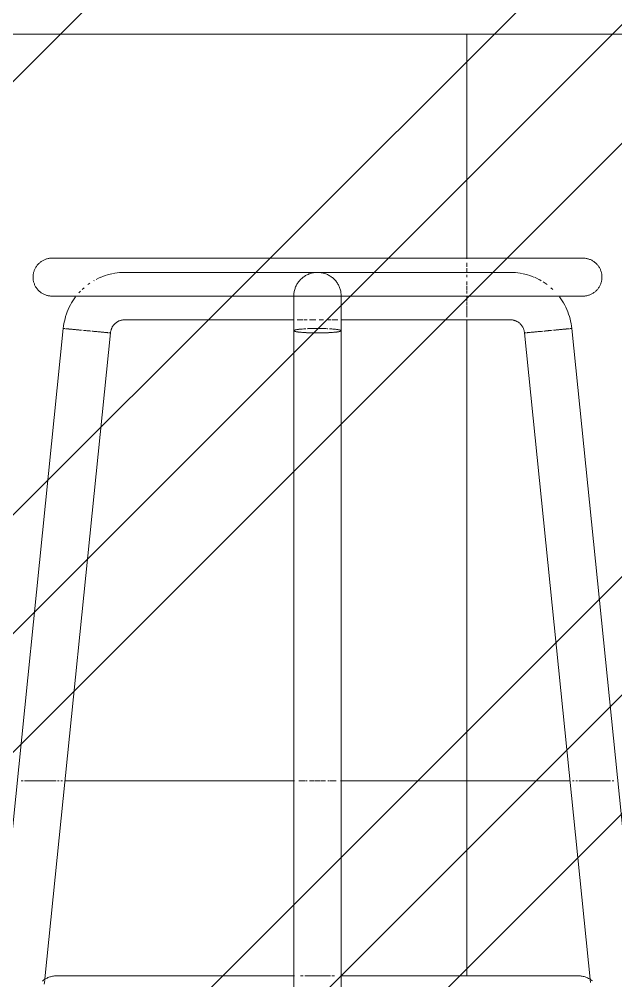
# Model space of a CAD drawing. Header units: millimetres. Extents: x 78096 to 288885, y -20632 to 149556.
# Drawn here: x 237264 to 237664, y 90266 to 90910 of the extents above; entities that cross this region are included whole.
import ezdxf

# ---------------------------------------------------------------- set-up
doc = ezdxf.new("R2010")
doc.units = ezdxf.units.MM
doc.layers.add('A-GLAZ-CURT', color=52, linetype='Continuous', lineweight=9)
doc.layers.add('I-FURN', color=30, linetype='Continuous', lineweight=9)

# ---------------------------------------------------------------- blocks, each defined once
blk = doc.blocks.new('System Panel - Glazed-V3-TOMH A-A')
at = {"layer": 'A-GLAZ-CURT'}
h = blk.add_hatch(dxfattribs=at)
h.set_pattern_fill('FP_4', color=9, style=0, pattern_type=2)
h.set_pattern_definition([(45, (5066.1, 117385), (-224.5064, 224.5064), []), (45, (5145.46, 117385), (0, 449.0128), []), (45, (4986.7, 117385), (0, 449.0128), [])])
h.paths.add_polyline_path([(11772.64, 90200), (12466.91, 90200), (12466.91, 92200), (11166.26, 92200), (11166.26, 90200), (11722.18, 90200)])
blk = doc.blocks.new('Lab Stool1 - Lab Stool-V196-TOMH A-A')
at = {"layer": 'I-FURN'}
for p, q in [((11625.45, 90738.38), (11623.89, 90737.83)), ((11627.02, 90738.87), (11625.45, 90738.38)), ((11628.62, 90739.29), (11627.02, 90738.87)), ((11629.88, 90739.58), (11628.62, 90739.29)), ((11631.85, 90739.95), (11630.23, 90739.65)), ((11633.49, 90740.18), (11631.85, 90739.95)), ((11634.99, 90740.33), (11633.49, 90740.18)), ((11636.78, 90740.44), (11635.13, 90740.34)), ((11638.43, 90740.47), (11636.78, 90740.44)), ((11766.41, 90740.47), (11638.43, 90740.47)), ((11760.07, 90738.6), (11760.64, 90738.89)), ((11760.64, 90738.89), (11761.21, 90739.15)), ((11761.21, 90739.15), (11761.8, 90739.4)), ((11761.8, 90739.4), (11762.4, 90739.61)), ((11762.4, 90739.61), (11763, 90739.81)), ((11763, 90739.81), (11763.61, 90739.98)), ((11763.61, 90739.98), (11764.23, 90740.12)), ((11764.23, 90740.12), (11764.86, 90740.24)), ((11764.86, 90740.24), (11765.48, 90740.34)), ((11765.48, 90740.34), (11766.11, 90740.41)), ((11767.38, 90740.47), (11767.55, 90740.47)), ((11896.68, 90740.47), (11767.55, 90740.47)), ((11768.82, 90740.42), (11769.45, 90740.36)), ((11769.45, 90740.36), (11770.08, 90740.27)), ((11770.08, 90740.27), (11770.71, 90740.16)), ((11770.71, 90740.16), (11771.33, 90740.02)), ((11771.33, 90740.02), (11771.94, 90739.86)), ((11771.94, 90739.86), (11772.55, 90739.67)), ((11772.55, 90739.67), (11773.15, 90739.46)), ((11773.15, 90739.46), (11773.74, 90739.22)), ((11773.74, 90739.22), (11774.32, 90738.96)), ((11774.32, 90738.96), (11774.88, 90738.68)), ((11774.88, 90738.68), (11775.44, 90738.38)), ((11775.44, 90738.38), (11775.99, 90738.05)), ((11896.71, 90740.47), (11896.68, 90740.47)), ((11898.36, 90740.44), (11896.71, 90740.47)), ((11900.01, 90740.34), (11898.36, 90740.44)), ((11901.65, 90740.17), (11900.13, 90740.33)), ((11903.29, 90739.94), (11901.65, 90740.17)), ((11904.91, 90739.65), (11903.29, 90739.94)), ((11906.52, 90739.28), (11905.22, 90739.58)), ((11908.12, 90738.86), (11906.52, 90739.28)), ((11909.7, 90738.37), (11908.12, 90738.86)), ((11911.25, 90737.82), (11909.7, 90738.37)), ((11615.12, 90733.27), (11613.78, 90732.31)), ((11617.92, 90735.02), (11617.74, 90734.91)), ((11620.85, 90736.54), (11619.37, 90735.81)), ((11622.36, 90737.22), (11620.85, 90736.54)), ((11623.89, 90737.83), (11622.56, 90737.3)), ((11753.19, 90731.36), (11753.47, 90731.93)), ((11753.47, 90731.93), (11753.78, 90732.49)), ((11753.78, 90732.49), (11754.1, 90733.03)), ((11754.1, 90733.03), (11754.45, 90733.56)), ((11754.45, 90733.56), (11754.82, 90734.08)), ((11754.82, 90734.08), (11755.21, 90734.58)), ((11755.21, 90734.58), (11755.62, 90735.07)), ((11755.62, 90735.07), (11756.05, 90735.54)), ((11756.05, 90735.54), (11756.49, 90735.99)), ((11756.49, 90735.99), (11756.96, 90736.42)), ((11756.96, 90736.42), (11757.44, 90736.84)), ((11757.44, 90736.84), (11757.94, 90737.23)), ((11757.94, 90737.23), (11758.45, 90737.6)), ((11758.45, 90737.6), (11758.98, 90737.96)), ((11775.99, 90738.05), (11776.52, 90737.7)), ((11776.52, 90737.7), (11777.03, 90737.33)), ((11777.03, 90737.33), (11777.54, 90736.94)), ((11777.54, 90736.94), (11778.02, 90736.53)), ((11778.02, 90736.53), (11778.49, 90736.11)), ((11778.49, 90736.11), (11778.94, 90735.66)), ((11778.94, 90735.66), (11779.38, 90735.2)), ((11779.38, 90735.2), (11779.79, 90734.71)), ((11779.79, 90734.71), (11780.18, 90734.22)), ((11780.18, 90734.22), (11780.56, 90733.7)), ((11780.56, 90733.7), (11780.91, 90733.18)), ((11780.91, 90733.18), (11781.24, 90732.64)), ((11781.24, 90732.64), (11781.56, 90732.08)), ((11781.56, 90732.08), (11781.84, 90731.52)), ((11912.54, 90737.3), (11911.25, 90737.82)), ((11914.29, 90736.53), (11912.78, 90737.2)), ((11915.77, 90735.79), (11914.29, 90736.53)), ((11917.22, 90735), (11915.95, 90735.7)), ((11917.37, 90734.91), (11917.22, 90735)), ((11920.01, 90733.25), (11918.63, 90734.15)), ((11921.36, 90732.29), (11920.01, 90733.25)), ((11608.82, 90727.96), (11607.69, 90726.75)), ((11611.21, 90730.23), (11609.99, 90729.12)), ((11751.69, 90725.23), (11751.73, 90725.87)), ((11751.73, 90725.87), (11751.79, 90726.5)), ((11751.79, 90726.5), (11751.88, 90727.13)), ((11751.88, 90727.13), (11752, 90727.75)), ((11752, 90727.75), (11752.13, 90728.37)), ((11752.13, 90728.37), (11752.3, 90728.99)), ((11752.3, 90728.99), (11752.49, 90729.59)), ((11752.49, 90729.59), (11752.7, 90730.19)), ((11752.7, 90730.19), (11752.93, 90730.78)), ((11752.93, 90730.78), (11753.19, 90731.36)), ((11781.84, 90731.52), (11782.11, 90730.94)), ((11782.11, 90730.94), (11782.35, 90730.35)), ((11782.35, 90730.35), (11782.57, 90729.76)), ((11782.57, 90729.76), (11782.76, 90729.15)), ((11782.76, 90729.15), (11782.93, 90728.54)), ((11782.93, 90728.54), (11783.08, 90727.92)), ((11783.08, 90727.92), (11783.2, 90727.3)), ((11783.2, 90727.3), (11783.29, 90726.67)), ((11783.29, 90726.67), (11783.36, 90726.04)), ((11783.36, 90726.04), (11783.41, 90725.41)), ((11783.41, 90725.41), (11783.43, 90724.77)), ((11925.14, 90729.09), (11923.92, 90730.21)), ((11610.25, 90724.6), (11608.65, 90724.6)), ((11613.59, 90724.6), (11611.08, 90724.6)), ((11621.9, 90724.6), (11621.27, 90724.6)), ((11751.68, 90724.6), (11751.69, 90725.23)), ((11751.68, 90724.6), (11751.68, 90724.58)), ((11751.68, 90724.58), (11751.68, 90724.6)), ((11751.68, 90724.51), (11751.68, 90724.58)), ((11751.68, 90724.41), (11751.68, 90724.51)), ((11751.68, 90724.26), (11751.68, 90724.41)), ((11751.68, 90724.08), (11751.68, 90724.26)), ((11751.68, 90723.85), (11751.68, 90724.08)), ((11751.68, 90723.59), (11751.68, 90723.85)), ((11751.68, 90723.28), (11751.68, 90723.59)), ((11751.68, 90722.94), (11751.68, 90723.28)), ((11751.68, 90722.56), (11751.68, 90722.94)), ((11751.68, 90722.14), (11751.68, 90722.56)), ((11751.68, 90721.69), (11751.68, 90722.14)), ((11751.68, 90721.2), (11751.68, 90721.69)), ((11751.68, 90720.67), (11751.68, 90721.2)), ((11751.68, 90720.11), (11751.68, 90720.67)), ((11751.68, 90719.52), (11751.68, 90720.11)), ((11751.68, 90718.89), (11751.68, 90719.52)), ((11757.76, 90724.6), (11754.54, 90724.6)), ((11760.44, 90724.6), (11758.67, 90724.6)), ((11762.12, 90724.6), (11760.58, 90724.6)), ((11766.45, 90724.6), (11763.12, 90724.6)), ((11771.98, 90724.6), (11769.47, 90724.6)), ((11776.58, 90724.6), (11772.98, 90724.6)), ((11779.58, 90724.6), (11777.97, 90724.6)), ((11782.61, 90724.6), (11780.78, 90724.6)), ((11783.43, 90724.77), (11783.43, 90724.6)), ((11783.43, 90724.58), (11783.43, 90724.6)), ((11783.43, 90724.6), (11783.43, 90724.58)), ((11783.43, 90724.58), (11783.43, 90724.52)), ((11783.43, 90724.52), (11783.43, 90724.42)), ((11783.43, 90724.42), (11783.43, 90724.28)), ((11783.43, 90724.28), (11783.43, 90724.09)), ((11783.43, 90724.09), (11783.43, 90723.87)), ((11783.43, 90723.87), (11783.43, 90723.61)), ((11783.43, 90723.61), (11783.43, 90723.31)), ((11783.43, 90723.31), (11783.43, 90722.97)), ((11783.43, 90722.97), (11783.43, 90722.59)), ((11783.43, 90722.59), (11783.43, 90722.18)), ((11783.43, 90722.18), (11783.43, 90721.73)), ((11783.43, 90721.73), (11783.43, 90721.24)), ((11783.43, 90721.24), (11783.43, 90720.72)), ((11783.43, 90720.72), (11783.43, 90720.16)), ((11783.43, 90720.16), (11783.43, 90719.57)), ((11783.43, 90719.57), (11783.43, 90718.95)), ((11783.43, 90718.95), (11783.43, 90718.3)), ((11790.74, 90724.6), (11783.68, 90724.6)), ((11797.77, 90724.6), (11790.74, 90724.6)), ((11804.76, 90724.6), (11797.77, 90724.6)), ((11811.68, 90724.6), (11804.76, 90724.6)), ((11818.53, 90724.6), (11811.68, 90724.6)), ((11825.3, 90724.6), (11818.53, 90724.6)), ((11831.98, 90724.6), (11825.3, 90724.6)), ((11901.23, 90724.6), (11896.68, 90724.6)), ((11905.81, 90724.6), (11902.12, 90724.6)), ((11926.86, 90724.6), (11925.48, 90724.6)), ((11751.68, 90718.24), (11751.68, 90718.89)), ((11751.68, 90717.55), (11751.68, 90718.24)), ((11751.68, 90716.83), (11751.68, 90717.55)), ((11751.68, 90716.09), (11751.68, 90716.83)), ((11751.68, 90715.31), (11751.68, 90716.09)), ((11751.68, 90714.52), (11751.68, 90715.31)), ((11751.68, 90713.69), (11751.68, 90714.52)), ((11751.68, 90712.85), (11751.68, 90713.69)), ((11751.68, 90711.98), (11751.68, 90712.85)), ((11783.43, 90718.3), (11783.43, 90717.61)), ((11783.43, 90717.61), (11783.43, 90716.9)), ((11783.43, 90716.9), (11783.43, 90716.15)), ((11783.43, 90716.15), (11783.43, 90715.38)), ((11783.43, 90715.38), (11783.43, 90714.59)), ((11783.43, 90714.59), (11783.43, 90713.77)), ((11783.43, 90713.77), (11783.43, 90712.92)), ((11783.43, 90712.92), (11783.43, 90712.06)), ((11638.43, 90708.72), (11752, 90708.72)), ((11751.68, 90711.09), (11751.68, 90711.98)), ((11751.68, 90710.19), (11751.68, 90711.09)), ((11751.68, 90709.26), (11751.68, 90710.19)), ((11751.68, 90708.32), (11751.68, 90709.26)), ((11753.83, 90708.72), (11755.98, 90708.72)), ((11756.18, 90708.72), (11758.03, 90708.72)), ((11758.72, 90708.72), (11760.58, 90708.72)), ((11762.17, 90708.72), (11766.4, 90708.72)), ((11768.71, 90708.72), (11771.6, 90708.72)), ((11774.53, 90708.72), (11776.38, 90708.72)), ((11777.07, 90708.72), (11778.92, 90708.72)), ((11779.13, 90708.72), (11781.28, 90708.72)), ((11783.13, 90708.72), (11896.68, 90708.72)), ((11783.43, 90712.06), (11783.43, 90711.17)), ((11783.43, 90711.17), (11783.43, 90710.27)), ((11783.43, 90710.27), (11783.43, 90709.34)), ((11783.43, 90709.34), (11783.43, 90708.4)), ((11597.32, 90702.91), (11546.2, 90200)), ((11584.96, 90267.39), (11628.93, 90699.92)), ((11603.09, 90702.36), (11599.45, 90702.71)), ((11599.45, 90702.71), (11600.72, 90702.59)), ((11600.78, 90702.58), (11603.09, 90702.36)), ((11609.61, 90701.75), (11603.27, 90702.35)), ((11603.27, 90702.35), (11609.61, 90701.75)), ((11615.89, 90701.15), (11610.35, 90701.68)), ((11610.35, 90701.68), (11615.89, 90701.15)), ((11621.2, 90700.65), (11616.64, 90701.08)), ((11616.64, 90701.08), (11621.2, 90700.65)), ((11622.98, 90700.48), (11621.43, 90700.63)), ((11621.43, 90700.63), (11622.98, 90700.48)), ((11625.53, 90700.24), (11622.98, 90700.48)), ((11622.98, 90700.48), (11625.47, 90700.25)), ((11627.37, 90700.07), (11625.53, 90700.24)), ((11625.53, 90700.24), (11627.37, 90700.07)), ((11751.68, 90701.41), (11751.68, 90200)), ((11751.68, 90701.41), (11751.68, 90269.18)), ((11751.69, 90701.41), (11752.08, 90701.75)), ((11752.08, 90701.08), (11751.69, 90701.41)), ((11752.08, 90701.08), (11753.26, 90700.77)), ((11753.26, 90700.77), (11755.14, 90700.48)), ((11759.63, 90702.71), (11755.14, 90702.35)), ((11755.14, 90700.48), (11757.66, 90700.25)), ((11756.3, 90700.36), (11755.14, 90700.48)), ((11757.67, 90700.25), (11760.65, 90700.07)), ((11759.63, 90700.12), (11757.67, 90700.25)), ((11762.01, 90702.81), (11760.67, 90702.76)), ((11760.68, 90700.07), (11763.94, 90699.96)), ((11762.01, 90700.01), (11760.68, 90700.07)), ((11762.01, 90702.81), (11763.16, 90702.85)), ((11763.94, 90699.96), (11762.01, 90700.01)), ((11767.55, 90702.91), (11762.73, 90702.84)), ((11763.94, 90702.87), (11767.55, 90702.91)), ((11763.95, 90699.96), (11767.55, 90699.92)), ((11767.55, 90699.92), (11763.95, 90699.96)), ((11772.77, 90702.83), (11767.55, 90702.91)), ((11767.55, 90702.91), (11771.17, 90702.87)), ((11767.55, 90699.92), (11771.15, 90699.96)), ((11771.15, 90699.96), (11767.55, 90699.92)), ((11771.17, 90699.96), (11774.43, 90700.07)), ((11772.77, 90700), (11771.17, 90699.96)), ((11774.44, 90702.76), (11773.1, 90702.81)), ((11774.43, 90700.07), (11773.1, 90700.01)), ((11774.45, 90700.07), (11777.44, 90700.25)), ((11777.44, 90700.25), (11774.45, 90700.07)), ((11779.61, 90702.39), (11775.48, 90702.71)), ((11775.48, 90702.71), (11777.16, 90702.6)), ((11777.45, 90700.25), (11779.97, 90700.48)), ((11779.61, 90700.44), (11778, 90700.29)), ((11779.97, 90700.48), (11781.84, 90700.77)), ((11781.85, 90700.77), (11783.03, 90701.08)), ((11783.03, 90701.08), (11781.85, 90700.77)), ((11783.03, 90701.75), (11783.41, 90701.41)), ((11783.41, 90701.41), (11783.03, 90701.08)), ((11783.43, 90200), (11783.43, 90701.41)), ((11783.43, 90269.22), (11783.43, 90701.41)), ((11906.18, 90699.92), (11950.39, 90264.96)), ((11907.74, 90700.07), (11909.57, 90700.24)), ((11909.57, 90700.24), (11907.74, 90700.07)), ((11911.94, 90700.46), (11909.57, 90700.24)), ((11909.64, 90700.25), (11911.94, 90700.46)), ((11912.13, 90700.48), (11918.47, 90701.08)), ((11918.47, 90701.08), (11912.13, 90700.48)), ((11924.04, 90701.61), (11919.21, 90701.15)), ((11919.21, 90701.15), (11921.98, 90701.41)), ((11921.98, 90701.41), (11924.04, 90701.61)), ((11925.5, 90701.75), (11931.84, 90702.35)), ((11931.84, 90702.35), (11925.5, 90701.75)), ((11935.65, 90702.71), (11931.84, 90702.35)), ((11931.84, 90702.35), (11934.33, 90702.58)), ((11934.39, 90702.59), (11935.65, 90702.71)), ((11988.91, 90200), (11937.79, 90702.91)), ((11756.2, 90269.44), (11757.9, 90269.44)), ((11757.9, 90269.44), (11756.2, 90269.44)), ((11758.96, 90269.44), (11765.67, 90269.44)), ((11760.59, 90269.44), (11758.96, 90269.44)), ((11767.55, 90269.44), (11760.67, 90269.44)), ((11766.24, 90269.44), (11767.55, 90269.44)), ((11768.87, 90269.44), (11767.55, 90269.44)), ((11767.55, 90269.44), (11774.44, 90269.44)), ((11776.15, 90269.44), (11769.43, 90269.44)), ((11774.52, 90269.44), (11776.15, 90269.44)), ((11778.91, 90269.44), (11777.2, 90269.44)), ((11777.2, 90269.44), (11778.91, 90269.44)), ((11584.6, 90263.86), (11584.85, 90266.27)), ((11751.68, 90266.2), (11751.68, 90264.9))]:
    blk.add_line(p, q, dxfattribs=at)
at = {"layer": 'I-FURN', "flags": 128}
for points in [[(11577.05, 90737.3), (11577.06, 90737.81), (11577.09, 90738.31), (11577.15, 90738.82), (11577.22, 90739.32), (11577.31, 90739.82), (11577.42, 90740.32), (11577.55, 90740.81), (11577.7, 90741.29), (11577.87, 90741.77), (11578.06, 90742.25), (11578.26, 90742.71), (11578.49, 90743.16), (11578.73, 90743.61), (11578.99, 90744.05), (11579.27, 90744.47), (11579.57, 90744.88), (11579.88, 90745.29), (11580.21, 90745.67), (11580.55, 90746.05), (11580.91, 90746.41), (11581.28, 90746.76), (11581.66, 90747.09), (11582.06, 90747.4), (11582.47, 90747.7), (11582.89, 90747.99), (11583.33, 90748.25), (11583.77, 90748.5), (11584.22, 90748.73), (11584.68, 90748.94), (11585.15, 90749.14), (11585.63, 90749.31), (11586.11, 90749.47), (11586.6, 90749.6), (11587.1, 90749.72), (11587.6, 90749.82), (11588.1, 90749.89), (11588.6, 90749.95), (11589.11, 90749.98), (11589.62, 90750), (11589.75, 90750)], [(11589.75, 90750), (11589.9, 90750), (11590.32, 90750), (11591.03, 90750), (11592.03, 90750), (11593.3, 90750), (11594.85, 90750), (11596.68, 90750), (11598.78, 90750), (11601.15, 90750), (11603.79, 90750), (11606.69, 90750), (11609.85, 90750), (11613.26, 90750), (11616.91, 90750), (11620.81, 90750), (11624.94, 90750), (11629.3, 90750), (11633.88, 90750), (11638.68, 90750), (11643.68, 90750), (11648.88, 90750), (11654.27, 90750), (11659.84, 90750), (11665.58, 90750), (11671.49, 90750), (11677.55, 90750), (11683.75, 90750), (11690.09, 90750), (11696.55, 90750), (11703.13, 90750), (11709.81, 90750), (11716.58, 90750), (11723.43, 90750), (11730.35, 90750), (11737.33, 90750), (11744.36, 90750), (11751.43, 90750), (11758.53, 90750), (11765.63, 90750), (11767.55, 90750)], [(11767.55, 90750), (11760.44, 90750), (11753.35, 90750), (11746.27, 90750), (11739.23, 90750), (11732.23, 90750), (11725.29, 90750), (11718.42, 90750), (11711.62, 90750), (11704.92, 90750), (11698.32, 90750), (11691.82, 90750), (11685.45, 90750), (11679.21, 90750), (11673.11, 90750), (11667.16, 90750), (11661.37, 90750), (11655.75, 90750), (11650.32, 90750), (11645.06, 90750), (11640.01, 90750), (11635.16, 90750), (11630.52, 90750), (11626.1, 90750), (11621.9, 90750), (11617.94, 90750), (11614.22, 90750), (11610.74, 90750), (11607.52, 90750), (11604.55, 90750), (11601.84, 90750), (11599.39, 90750), (11597.22, 90750), (11595.32, 90750), (11593.69, 90750), (11592.34, 90750), (11591.27, 90750), (11590.49, 90750), (11589.98, 90750), (11589.76, 90750), (11589.75, 90750)], [(11945.35, 90750), (11945.21, 90750), (11944.79, 90750), (11944.08, 90750), (11943.08, 90750), (11941.81, 90750), (11940.26, 90750), (11938.43, 90750), (11936.33, 90750), (11933.96, 90750), (11931.32, 90750), (11928.42, 90750), (11925.26, 90750), (11921.85, 90750), (11918.2, 90750), (11914.3, 90750), (11910.17, 90750), (11905.81, 90750), (11901.23, 90750), (11896.43, 90750), (11891.43, 90750), (11886.23, 90750), (11880.84, 90750), (11875.27, 90750), (11869.53, 90750), (11863.62, 90750), (11857.56, 90750), (11851.36, 90750), (11845.02, 90750), (11838.56, 90750), (11831.98, 90750), (11825.3, 90750), (11818.53, 90750), (11811.68, 90750), (11804.76, 90750), (11797.77, 90750), (11790.74, 90750), (11783.68, 90750), (11776.58, 90750), (11769.47, 90750), (11767.55, 90750)], [(11767.55, 90750), (11774.66, 90750), (11781.76, 90750), (11788.84, 90750), (11795.88, 90750), (11802.88, 90750), (11809.82, 90750), (11816.69, 90750), (11823.48, 90750), (11830.19, 90750), (11836.79, 90750), (11843.29, 90750), (11849.66, 90750), (11855.9, 90750), (11862, 90750), (11867.95, 90750), (11873.74, 90750), (11879.35, 90750), (11884.79, 90750), (11890.04, 90750), (11895.1, 90750), (11899.95, 90750), (11904.59, 90750), (11909.01, 90750), (11913.21, 90750), (11917.17, 90750), (11920.89, 90750), (11924.37, 90750), (11927.59, 90750), (11930.56, 90750), (11933.27, 90750), (11935.71, 90750), (11937.89, 90750), (11939.79, 90750), (11941.42, 90750), (11942.77, 90750), (11943.84, 90750), (11944.62, 90750), (11945.12, 90750), (11945.34, 90750), (11945.35, 90750)], [(11945.35, 90750), (11945.86, 90749.99), (11946.37, 90749.96), (11946.87, 90749.91), (11947.38, 90749.84), (11947.88, 90749.75), (11948.37, 90749.64), (11948.86, 90749.51), (11949.35, 90749.36), (11949.83, 90749.19), (11950.3, 90749), (11950.76, 90748.79), (11951.22, 90748.56), (11951.66, 90748.32), (11952.1, 90748.06), (11952.53, 90747.78), (11952.94, 90747.49), (11953.34, 90747.18), (11953.73, 90746.85), (11954.1, 90746.51), (11954.46, 90746.15), (11954.81, 90745.78), (11955.14, 90745.39), (11955.46, 90744.99), (11955.76, 90744.58), (11956.04, 90744.16), (11956.31, 90743.73), (11956.55, 90743.29), (11956.79, 90742.83), (11957, 90742.37), (11957.19, 90741.9), (11957.37, 90741.42), (11957.52, 90740.94), (11957.66, 90740.45), (11957.77, 90739.96), (11957.87, 90739.46), (11957.95, 90738.96), (11958, 90738.45), (11958.04, 90737.94), (11958.05, 90737.44), (11958.05, 90737.3)], [(11758.98, 90737.96), (11759.52, 90738.29), (11760.07, 90738.6)], [(11766.11, 90740.41), (11766.75, 90740.45), (11767.38, 90740.47)], [(11767.55, 90740.47), (11768.19, 90740.46), (11768.82, 90740.42)], [(11589.75, 90724.6), (11589.25, 90724.61), (11588.74, 90724.64), (11588.23, 90724.69), (11587.73, 90724.76), (11587.23, 90724.85), (11586.74, 90724.96), (11586.24, 90725.09), (11585.76, 90725.24), (11585.28, 90725.41), (11584.81, 90725.6), (11584.34, 90725.81), (11583.89, 90726.04), (11583.44, 90726.28), (11583.01, 90726.54), (11582.58, 90726.82), (11582.17, 90727.11), (11581.77, 90727.42), (11581.38, 90727.75), (11581, 90728.09), (11580.64, 90728.45), (11580.3, 90728.82), (11579.97, 90729.21), (11579.65, 90729.61), (11579.35, 90730.02), (11579.07, 90730.44), (11578.8, 90730.87), (11578.55, 90731.31), (11578.32, 90731.77), (11578.11, 90732.23), (11577.92, 90732.7), (11577.74, 90733.18), (11577.59, 90733.66), (11577.45, 90734.15), (11577.34, 90734.64), (11577.24, 90735.14), (11577.16, 90735.64), (11577.11, 90736.15), (11577.07, 90736.66), (11577.05, 90737.16), (11577.05, 90737.3)], [(11958.05, 90737.3), (11958.04, 90736.79), (11958.01, 90736.29), (11957.96, 90735.78), (11957.89, 90735.28), (11957.8, 90734.78), (11957.69, 90734.28), (11957.56, 90733.79), (11957.41, 90733.31), (11957.24, 90732.83), (11957.05, 90732.35), (11956.84, 90731.89), (11956.62, 90731.44), (11956.38, 90730.99), (11956.11, 90730.55), (11955.84, 90730.13), (11955.54, 90729.72), (11955.23, 90729.31), (11954.9, 90728.93), (11954.56, 90728.55), (11954.2, 90728.19), (11953.83, 90727.84), (11953.45, 90727.51), (11953.05, 90727.2), (11952.64, 90726.9), (11952.22, 90726.61), (11951.78, 90726.35), (11951.34, 90726.1), (11950.89, 90725.87), (11950.43, 90725.66), (11949.96, 90725.46), (11949.48, 90725.29), (11949, 90725.13), (11948.51, 90725), (11948.01, 90724.88), (11947.51, 90724.78), (11947.01, 90724.71), (11946.51, 90724.65), (11946, 90724.62), (11945.49, 90724.6), (11945.35, 90724.6)], [(11589.75, 90724.6), (11589.9, 90724.6), (11590.32, 90724.6), (11591.03, 90724.6), (11592.03, 90724.6), (11593.3, 90724.6), (11594.85, 90724.6), (11596.68, 90724.6), (11598.78, 90724.6), (11601.15, 90724.6), (11603.79, 90724.6), (11606.69, 90724.6), (11609.85, 90724.6), (11613.26, 90724.6), (11616.91, 90724.6), (11620.81, 90724.6), (11624.94, 90724.6), (11629.3, 90724.6), (11633.88, 90724.6), (11638.68, 90724.6), (11643.68, 90724.6), (11648.88, 90724.6), (11654.27, 90724.6), (11659.84, 90724.6), (11665.58, 90724.6), (11671.49, 90724.6), (11677.55, 90724.6), (11683.75, 90724.6), (11690.09, 90724.6), (11696.55, 90724.6), (11703.13, 90724.6), (11709.81, 90724.6), (11716.58, 90724.6), (11723.43, 90724.6), (11730.35, 90724.6), (11737.33, 90724.6), (11744.36, 90724.6), (11751.43, 90724.6), (11758.53, 90724.6), (11765.63, 90724.6), (11767.55, 90724.6)], [(11607.18, 90724.6), (11604.55, 90724.6), (11601.84, 90724.6), (11599.39, 90724.6), (11597.22, 90724.6), (11595.32, 90724.6), (11593.69, 90724.6), (11592.34, 90724.6), (11591.27, 90724.6), (11590.49, 90724.6), (11589.98, 90724.6), (11589.76, 90724.6), (11589.75, 90724.6)], [(11605.59, 90724.21), (11604.62, 90722.87), (11603.7, 90721.5), (11602.83, 90720.09), (11602.03, 90718.65), (11601.28, 90717.18), (11600.59, 90715.68), (11599.96, 90714.16), (11599.39, 90712.61), (11598.89, 90711.03), (11598.45, 90709.44), (11598.07, 90707.84), (11597.75, 90706.22), (11597.51, 90704.58), (11597.32, 90702.94), (11597.32, 90702.91)], [(11621.27, 90724.6), (11617.94, 90724.6), (11615.63, 90724.6)], [(11630.11, 90724.6), (11626.1, 90724.6), (11621.9, 90724.6)], [(11638.43, 90724.6), (11635.16, 90724.6), (11630.52, 90724.6)], [(11752.87, 90724.6), (11746.27, 90724.6), (11739.23, 90724.6), (11732.23, 90724.6), (11725.29, 90724.6), (11718.42, 90724.6), (11711.62, 90724.6), (11704.92, 90724.6), (11698.32, 90724.6), (11691.82, 90724.6), (11685.45, 90724.6), (11679.21, 90724.6), (11673.11, 90724.6), (11667.16, 90724.6), (11661.37, 90724.6), (11655.75, 90724.6), (11650.32, 90724.6), (11645.06, 90724.6), (11640.01, 90724.6), (11638.43, 90724.6)], [(11751.68, 90724.58), (11751.68, 90724.52), (11751.68, 90724.42), (11751.68, 90724.28), (11751.68, 90724.09), (11751.68, 90723.87), (11751.68, 90723.61), (11751.68, 90723.31), (11751.68, 90722.97), (11751.68, 90722.59), (11751.68, 90722.18), (11751.68, 90721.73), (11751.68, 90721.24), (11751.68, 90720.72), (11751.68, 90720.16), (11751.68, 90719.57), (11751.68, 90718.95), (11751.68, 90718.3), (11751.68, 90717.61), (11751.68, 90716.9), (11751.68, 90716.15), (11751.68, 90715.38), (11751.68, 90714.59), (11751.68, 90713.77), (11751.68, 90712.92), (11751.68, 90712.06), (11751.68, 90711.17), (11751.68, 90710.27), (11751.68, 90709.34), (11751.68, 90708.4), (11751.68, 90707.45), (11751.68, 90706.48), (11751.68, 90705.5), (11751.68, 90704.51), (11751.68, 90703.52), (11751.68, 90702.51), (11751.68, 90701.5), (11751.68, 90701.41)], [(11767.55, 90724.6), (11774.66, 90724.6), (11781.76, 90724.6), (11788.84, 90724.6), (11795.88, 90724.6), (11802.88, 90724.6), (11809.82, 90724.6), (11816.69, 90724.6), (11823.48, 90724.6), (11830.19, 90724.6), (11836.79, 90724.6), (11843.29, 90724.6), (11849.66, 90724.6), (11855.9, 90724.6), (11862, 90724.6), (11867.95, 90724.6), (11873.74, 90724.6), (11879.35, 90724.6), (11884.79, 90724.6), (11890.04, 90724.6), (11895.1, 90724.6), (11899.95, 90724.6), (11904.59, 90724.6), (11909.01, 90724.6), (11913.21, 90724.6), (11917.17, 90724.6), (11920.89, 90724.6), (11924.37, 90724.6), (11927.59, 90724.6), (11930.56, 90724.6), (11933.27, 90724.6), (11935.71, 90724.6), (11937.89, 90724.6), (11939.79, 90724.6), (11941.42, 90724.6), (11942.77, 90724.6), (11943.84, 90724.6), (11944.62, 90724.6), (11945.12, 90724.6), (11945.34, 90724.6), (11945.35, 90724.6)], [(11783.43, 90701.41), (11783.43, 90702.42), (11783.43, 90703.43), (11783.43, 90704.43), (11783.43, 90705.42), (11783.43, 90706.4), (11783.43, 90707.36), (11783.43, 90708.32), (11783.43, 90709.26), (11783.43, 90710.19), (11783.43, 90711.09), (11783.43, 90711.98), (11783.43, 90712.85), (11783.43, 90713.69), (11783.43, 90714.52), (11783.43, 90715.31), (11783.43, 90716.09), (11783.43, 90716.83), (11783.43, 90717.55), (11783.43, 90718.24), (11783.43, 90718.89), (11783.43, 90719.52), (11783.43, 90720.11), (11783.43, 90720.67), (11783.43, 90721.2), (11783.43, 90721.69), (11783.43, 90722.14), (11783.43, 90722.56), (11783.43, 90722.94), (11783.43, 90723.28), (11783.43, 90723.59), (11783.43, 90723.85), (11783.43, 90724.08), (11783.43, 90724.26), (11783.43, 90724.41), (11783.43, 90724.51), (11783.43, 90724.58)], [(11896.43, 90724.6), (11891.43, 90724.6), (11886.23, 90724.6), (11880.84, 90724.6), (11875.27, 90724.6), (11869.53, 90724.6), (11863.62, 90724.6), (11857.56, 90724.6), (11851.36, 90724.6), (11845.02, 90724.6), (11838.56, 90724.6), (11831.98, 90724.6)], [(11914.3, 90724.6), (11910.17, 90724.6), (11906.12, 90724.6)], [(11919.68, 90724.6), (11918.2, 90724.6), (11914.95, 90724.6)], [(11924.01, 90724.6), (11921.85, 90724.6), (11919.92, 90724.6)], [(11945.35, 90724.6), (11945.21, 90724.6), (11944.79, 90724.6), (11944.08, 90724.6), (11943.08, 90724.6), (11941.81, 90724.6), (11940.26, 90724.6), (11938.43, 90724.6), (11936.33, 90724.6), (11933.96, 90724.6), (11931.32, 90724.6), (11928.42, 90724.6)], [(11937.79, 90702.91), (11937.61, 90704.55), (11937.36, 90706.18), (11937.05, 90707.8), (11936.67, 90709.41), (11936.23, 90711), (11935.73, 90712.57), (11935.16, 90714.12), (11934.53, 90715.65), (11933.85, 90717.15), (11933.1, 90718.62), (11932.29, 90720.06), (11931.43, 90721.47), (11930.51, 90722.84), (11929.54, 90724.18)], [(11628.93, 90699.92), (11628.97, 90700.3), (11629.02, 90700.68), (11629.09, 90701.05), (11629.17, 90701.42), (11629.26, 90701.79), (11629.37, 90702.16), (11629.5, 90702.52), (11629.64, 90702.87), (11629.79, 90703.22), (11629.96, 90703.56), (11630.14, 90703.9), (11630.34, 90704.22), (11630.54, 90704.54), (11630.76, 90704.85), (11631, 90705.16), (11631.24, 90705.45), (11631.5, 90705.73), (11631.76, 90706), (11632.04, 90706.26), (11632.33, 90706.51), (11632.62, 90706.75), (11632.93, 90706.98), (11633.25, 90707.19), (11633.57, 90707.39), (11633.9, 90707.58), (11634.24, 90707.75), (11634.59, 90707.92), (11634.94, 90708.06), (11635.3, 90708.19), (11635.66, 90708.31), (11636.02, 90708.42), (11636.39, 90708.51), (11636.77, 90708.58), (11637.14, 90708.64), (11637.52, 90708.68), (11637.9, 90708.71), (11638.28, 90708.72), (11638.43, 90708.72)], [(11751.68, 90701.41), (11751.68, 90702.42), (11751.68, 90703.43), (11751.68, 90704.43), (11751.68, 90705.42), (11751.68, 90706.4), (11751.68, 90707.36), (11751.68, 90708.32)], [(11783.43, 90708.4), (11783.43, 90707.45), (11783.43, 90706.48), (11783.43, 90705.5), (11783.43, 90704.51), (11783.43, 90703.52), (11783.43, 90702.51), (11783.43, 90701.5), (11783.43, 90701.41)], [(11896.68, 90708.72), (11897.06, 90708.72), (11897.44, 90708.69), (11897.82, 90708.66), (11898.2, 90708.6), (11898.57, 90708.54), (11898.94, 90708.45), (11899.31, 90708.35), (11899.68, 90708.24), (11900.03, 90708.11), (11900.39, 90707.97), (11900.74, 90707.82), (11901.08, 90707.65), (11901.41, 90707.47), (11901.74, 90707.27), (11902.06, 90707.06), (11902.37, 90706.84), (11902.67, 90706.61), (11902.96, 90706.36), (11903.24, 90706.1), (11903.51, 90705.84), (11903.77, 90705.56), (11904.02, 90705.27), (11904.26, 90704.97), (11904.48, 90704.66), (11904.69, 90704.35), (11904.89, 90704.02), (11905.08, 90703.69), (11905.25, 90703.35), (11905.41, 90703), (11905.56, 90702.65), (11905.69, 90702.29), (11905.8, 90701.93), (11905.91, 90701.56), (11905.99, 90701.19), (11906.07, 90700.82), (11906.12, 90700.44), (11906.17, 90700.06), (11906.18, 90699.92)], [(11754.58, 90702.27), (11752.08, 90701.75), (11752.08, 90701.08)], [(11783.03, 90701.08), (11783.03, 90701.75), (11780.53, 90702.27)], [(11583.27, 90265.8), (11583.77, 90266.19), (11584.28, 90266.57), (11584.81, 90266.92), (11585.35, 90267.25), (11585.91, 90267.56), (11586.47, 90267.85), (11587.05, 90268.12), (11587.64, 90268.36), (11588.23, 90268.58), (11588.84, 90268.77), (11589.45, 90268.94), (11590.07, 90269.08), (11590.69, 90269.2), (11591.32, 90269.3), (11591.95, 90269.37), (11592.58, 90269.42), (11593.22, 90269.44), (11593.39, 90269.44)], [(11593.39, 90269.44), (11593.53, 90269.44), (11593.95, 90269.44), (11594.64, 90269.44), (11595.61, 90269.44), (11596.86, 90269.44), (11598.38, 90269.44), (11600.17, 90269.44), (11602.23, 90269.44), (11604.55, 90269.44), (11607.14, 90269.44), (11609.98, 90269.44), (11613.07, 90269.44), (11616.41, 90269.44), (11619.99, 90269.44), (11623.81, 90269.44), (11627.86, 90269.44), (11632.13, 90269.44), (11636.62, 90269.44), (11641.31, 90269.44), (11646.21, 90269.44), (11651.3, 90269.44), (11656.58, 90269.44), (11662.04, 90269.44), (11667.67, 90269.44), (11673.45, 90269.44), (11679.39, 90269.44), (11685.46, 90269.44), (11691.67, 90269.44), (11698, 90269.44), (11704.44, 90269.44), (11710.99, 90269.44), (11717.62, 90269.44), (11724.33, 90269.44), (11731.11, 90269.44), (11737.95, 90269.44), (11744.84, 90269.44), (11751.76, 90269.44)], [(11752.08, 90269.44), (11746.7, 90269.44), (11739.81, 90269.44), (11732.95, 90269.44), (11726.15, 90269.44), (11719.42, 90269.44), (11712.77, 90269.44), (11706.2, 90269.44), (11699.73, 90269.44), (11693.37, 90269.44), (11687.13, 90269.44), (11681.01, 90269.44), (11675.04, 90269.44), (11669.21, 90269.44), (11663.54, 90269.44), (11658.04, 90269.44), (11652.71, 90269.44), (11647.57, 90269.44), (11642.62, 90269.44), (11637.86, 90269.44), (11633.32, 90269.44), (11628.99, 90269.44), (11624.88, 90269.44), (11621, 90269.44), (11617.35, 90269.44), (11613.95, 90269.44), (11610.79, 90269.44), (11607.88, 90269.44), (11605.22, 90269.44), (11602.83, 90269.44), (11600.7, 90269.44), (11598.84, 90269.44), (11597.24, 90269.44), (11595.92, 90269.44), (11594.88, 90269.44), (11594.11, 90269.44), (11593.61, 90269.44), (11593.4, 90269.44), (11593.39, 90269.44)], [(11783.03, 90269.44), (11788.4, 90269.44), (11795.3, 90269.44), (11802.16, 90269.44), (11808.95, 90269.44), (11815.69, 90269.44), (11822.34, 90269.44), (11828.91, 90269.44), (11835.38, 90269.44), (11841.74, 90269.44), (11847.98, 90269.44), (11854.09, 90269.44), (11860.07, 90269.44), (11865.9, 90269.44), (11871.57, 90269.44), (11877.07, 90269.44), (11882.4, 90269.44), (11887.54, 90269.44), (11892.49, 90269.44), (11897.25, 90269.44), (11901.79, 90269.44), (11906.12, 90269.44), (11910.23, 90269.44), (11914.11, 90269.44), (11917.76, 90269.44), (11921.16, 90269.44), (11924.32, 90269.44), (11927.23, 90269.44), (11929.88, 90269.44), (11932.28, 90269.44), (11934.41, 90269.44), (11936.27, 90269.44), (11937.86, 90269.44), (11939.19, 90269.44), (11940.23, 90269.44), (11941, 90269.44), (11941.5, 90269.44), (11941.71, 90269.44), (11941.72, 90269.44)], [(11941.72, 90269.44), (11941.58, 90269.44), (11941.16, 90269.44), (11940.47, 90269.44), (11939.5, 90269.44), (11938.25, 90269.44), (11936.73, 90269.44), (11934.94, 90269.44), (11932.88, 90269.44), (11930.56, 90269.44), (11927.97, 90269.44), (11925.13, 90269.44), (11922.04, 90269.44), (11918.7, 90269.44), (11915.12, 90269.44), (11911.3, 90269.44), (11907.25, 90269.44), (11902.98, 90269.44), (11898.49, 90269.44), (11893.8, 90269.44), (11888.9, 90269.44), (11883.8, 90269.44), (11878.52, 90269.44), (11873.07, 90269.44), (11867.44, 90269.44), (11861.66, 90269.44), (11855.72, 90269.44), (11849.64, 90269.44), (11843.44, 90269.44), (11837.11, 90269.44), (11830.66, 90269.44), (11824.12, 90269.44), (11817.49, 90269.44), (11810.78, 90269.44), (11804, 90269.44), (11797.16, 90269.44), (11790.27, 90269.44), (11783.35, 90269.44)], [(11941.72, 90269.44), (11942.35, 90269.42), (11942.99, 90269.39), (11943.62, 90269.32), (11944.25, 90269.23), (11944.87, 90269.12), (11945.49, 90268.98), (11946.11, 90268.82), (11946.71, 90268.63), (11947.31, 90268.42), (11947.9, 90268.18), (11948.48, 90267.92), (11949.05, 90267.64), (11949.61, 90267.34), (11950.15, 90267.01), (11950.68, 90266.66), (11951.2, 90266.29), (11951.7, 90265.9)]]:
    blk.add_lwpolyline(points, dxfattribs=at)
at = {"layer": 'I-FURN'}
for points in [[(11597.32, 90702.91), (11597.34, 90702.91), (11597.65, 90702.88), (11598.27, 90702.82)], [(11598.27, 90702.82), (11597.96, 90702.85), (11597.5, 90702.89), (11597.33, 90702.91), (11597.32, 90702.91)], [(11601.02, 90702.56), (11600.43, 90702.61), (11599.9, 90702.66), (11599.44, 90702.71)], [(11602.97, 90702.37), (11602.27, 90702.44), (11601.61, 90702.5), (11601.02, 90702.56)], [(11605.22, 90702.16), (11604.48, 90702.23), (11603.78, 90702.3), (11603.12, 90702.36)], [(11621.29, 90700.64), (11621.21, 90700.65), (11621.12, 90700.66), (11621.03, 90700.67)], [(11621.3, 90700.64), (11621.94, 90700.58), (11622.55, 90700.52), (11623.13, 90700.47)], [(11627.98, 90700.01), (11628.29, 90699.98), (11628.75, 90699.94), (11628.92, 90699.92), (11628.93, 90699.92)], [(11628.93, 90699.92), (11628.91, 90699.92), (11628.6, 90699.95), (11627.98, 90700.01)], [(11753.81, 90700.67), (11754.15, 90700.61), (11754.54, 90700.56), (11754.97, 90700.5)], [(11760.57, 90700.07), (11759.62, 90700.12), (11758.71, 90700.17), (11757.89, 90700.23)], [(11760.58, 90700.07), (11761.09, 90700.05), (11761.6, 90700.03), (11762.12, 90700.01)], [(11762.12, 90700.01), (11762.75, 90699.99), (11763.39, 90699.97), (11764.03, 90699.96)], [(11763.28, 90702.85), (11762.89, 90702.84), (11762.51, 90702.83), (11762.13, 90702.82)], [(11764.04, 90699.96), (11763.39, 90699.97), (11762.75, 90699.99), (11762.13, 90700.01)], [(11767.55, 90702.91), (11766.34, 90702.91), (11765.17, 90702.89), (11764.04, 90702.87)], [(11767.55, 90699.92), (11766.34, 90699.92), (11765.18, 90699.93), (11764.05, 90699.96)], [(11767.55, 90699.92), (11768.77, 90699.92), (11769.93, 90699.93), (11771.05, 90699.96)], [(11772.98, 90700.01), (11772.36, 90699.99), (11771.72, 90699.97), (11771.07, 90699.96)], [(11771.07, 90699.96), (11771.72, 90699.97), (11772.36, 90699.99), (11772.98, 90700.01)], [(11772.98, 90702.82), (11772.87, 90702.82), (11772.76, 90702.83), (11772.65, 90702.83)], [(11774.52, 90700.07), (11774.02, 90700.05), (11773.5, 90700.03), (11772.98, 90700.01)], [(11774.54, 90700.07), (11775.48, 90700.12), (11776.4, 90700.17), (11777.22, 90700.23)], [(11776.99, 90702.62), (11776.51, 90702.65), (11776.01, 90702.68), (11775.49, 90702.71)], [(11781.3, 90700.67), (11780.95, 90700.61), (11780.57, 90700.56), (11780.14, 90700.5)], [(11906.18, 90699.92), (11906.2, 90699.92), (11906.51, 90699.95), (11907.13, 90700.01)], [(11907.13, 90700.01), (11906.82, 90699.98), (11906.36, 90699.94), (11906.19, 90699.92), (11906.18, 90699.92)], [(11911.83, 90700.45), (11911.12, 90700.39), (11910.47, 90700.32), (11909.88, 90700.27)], [(11914.08, 90700.67), (11913.34, 90700.6), (11912.64, 90700.53), (11911.98, 90700.47)], [(11921.99, 90701.41), (11921.07, 90701.33), (11920.15, 90701.24), (11919.24, 90701.15)], [(11929.89, 90702.16), (11930.62, 90702.23), (11931.33, 90702.3), (11931.99, 90702.36)], [(11936.83, 90702.82), (11937.15, 90702.85), (11937.61, 90702.89), (11937.78, 90702.91), (11937.79, 90702.91)], [(11937.79, 90702.91), (11937.77, 90702.91), (11937.46, 90702.88), (11936.84, 90702.82)]]:
    blk.add_open_spline(points, degree=3, dxfattribs=at)
for points, knots in [([(11598.8, 90702.77), (11599.29, 90702.72), (11600.2, 90702.64), (11601.67, 90702.5), (11602.57, 90702.41), (11603.07, 90702.36), (11603.12, 90702.36)], [-0.8611111, -0.8611111, -0.8611111, -0.8611111, -0.7916667, -0.7569444, -0.7222222, -0.7181875, -0.7181875, -0.7181875, -0.7181875]), ([(11603.12, 90702.36), (11603.52, 90702.32), (11604.21, 90702.26), (11604.93, 90702.19), (11605.22, 90702.16)], [-0.71818749, -0.71818749, -0.71818749, -0.71818749, -0.6875, -0.66666667, -0.66666667, -0.66666667, -0.66666667]), ([(11605.22, 90702.16), (11605.42, 90702.14), (11606.61, 90702.03), (11608.11, 90701.89), (11609.4, 90701.77), (11609.58, 90701.75)], [-0.66666667, -0.66666667, -0.66666667, -0.66666667, -0.65277778, -0.58333333, -0.57217545, -0.57217545, -0.57217545, -0.57217545]), ([(11609.57, 90701.75), (11608.94, 90701.81), (11607.45, 90701.95), (11606.02, 90702.09), (11605.22, 90702.16)], [-0.42774917, -0.42774917, -0.42774917, -0.42774917, -0.38888889, -0.33333333, -0.33333333, -0.33333333, -0.33333333]), ([(11615.86, 90701.16), (11615.19, 90701.22), (11613.38, 90701.39), (11611.52, 90701.57), (11610.38, 90701.67)], [-0.5554764, -0.5554764, -0.5554764, -0.5554764, -0.5138889, -0.4444444, -0.4444444, -0.4444444, -0.4444444]), ([(11610.39, 90701.67), (11611.06, 90701.61), (11612.88, 90701.44), (11614.73, 90701.26), (11615.87, 90701.15)], [-0.5555556, -0.5555556, -0.5555556, -0.5555556, -0.5138889, -0.4444444, -0.4444444, -0.4444444, -0.4444444]), ([(11621.03, 90700.67), (11620.83, 90700.68), (11619.64, 90700.8), (11618.14, 90700.94), (11616.85, 90701.06), (11616.67, 90701.08)], [-0.66664169, -0.66664169, -0.66664169, -0.66664169, -0.65277778, -0.58333333, -0.5721654, -0.5721654, -0.5721654, -0.5721654]), ([(11617.78, 90700.97), (11618.03, 90700.95), (11619.15, 90700.84), (11620.33, 90700.73), (11621.21, 90700.65), (11621.3, 90700.64)], [-0.40481381, -0.40481381, -0.40481381, -0.40481381, -0.38888889, -0.33333333, -0.32704127, -0.32704127, -0.32704127, -0.32704127]), ([(11625.18, 90700.27), (11624.98, 90700.29), (11624.39, 90700.35), (11623.3, 90700.45), (11622.18, 90700.56), (11621.5, 90700.62), (11621.29, 90700.64)], [-0.776103, -0.776103, -0.776103, -0.776103, -0.7569444, -0.7222222, -0.6875, -0.672923, -0.672923, -0.672923, -0.672923]), ([(11623.13, 90700.47), (11623.18, 90700.46), (11623.94, 90700.39), (11625.3, 90700.26), (11626.64, 90700.14), (11627.3, 90700.07), (11627.51, 90700.05)], [-0.2817526, -0.2817526, -0.2817526, -0.2817526, -0.2777778, -0.2222222, -0.1666667, -0.1358966, -0.1358966, -0.1358966, -0.1358966]), ([(11627.45, 90700.06), (11626.97, 90700.1), (11626.23, 90700.17), (11625.38, 90700.25), (11625.23, 90700.27)], [-0.86111111, -0.86111111, -0.86111111, -0.86111111, -0.79166667, -0.77777778, -0.77777778, -0.77777778, -0.77777778]), ([(11751.92, 90701.15), (11751.8, 90701.22), (11751.61, 90701.39), (11751.77, 90701.65), (11752.57, 90701.93), (11753.73, 90702.17), (11755.34, 90702.38), (11757.29, 90702.56), (11758.82, 90702.66), (11759.62, 90702.71)], [-0.5555556, -0.5555556, -0.5555556, -0.5555556, -0.5138889, -0.4444444, -0.3888889, -0.3333333, -0.2777778, -0.2222222, -0.1666667, -0.1666667, -0.1666667, -0.1666667]), ([(11751.92, 90701.67), (11751.8, 90701.61), (11751.61, 90701.44), (11751.72, 90701.26), (11751.92, 90701.15)], [-0.5555556, -0.5555556, -0.5555556, -0.5555556, -0.5138889, -0.4444444, -0.4444444, -0.4444444, -0.4444444]), ([(11753.48, 90700.72), (11752.95, 90700.82), (11752.41, 90700.95), (11752.07, 90701.08), (11752.01, 90701.11)], [-0.65277778, -0.65277778, -0.65277778, -0.65277778, -0.58333333, -0.56477994, -0.56477994, -0.56477994, -0.56477994]), ([(11752.01, 90701.11), (11752.16, 90701.04), (11752.58, 90700.9), (11753.18, 90700.78), (11753.52, 90700.71)], [-0.4351794, -0.4351794, -0.4351794, -0.4351794, -0.38888889, -0.34507964, -0.34507964, -0.34507964, -0.34507964]), ([(11754.96, 90700.5), (11754.75, 90700.53), (11754.34, 90700.58), (11753.98, 90700.64), (11753.81, 90700.67)], [-0.70838576, -0.70838576, -0.70838576, -0.70838576, -0.6875, -0.66666667, -0.66666667, -0.66666667, -0.66666667]), ([(11755.69, 90702.41), (11755.59, 90702.4), (11755.11, 90702.34), (11754.48, 90702.26), (11754.01, 90702.19), (11753.85, 90702.17)], [-0.73093536, -0.73093536, -0.73093536, -0.73093536, -0.72222222, -0.6875, -0.66842146, -0.66842146, -0.66842146, -0.66842146]), ([(11757.35, 90700.27), (11757.09, 90700.29), (11756.41, 90700.35), (11755.62, 90700.43), (11755.11, 90700.49), (11754.97, 90700.5)], [-0.77777778, -0.77777778, -0.77777778, -0.77777778, -0.75694444, -0.72222222, -0.70851092, -0.70851092, -0.70851092, -0.70851092]), ([(11754.97, 90700.5), (11755.11, 90700.49), (11755.83, 90700.4), (11756.64, 90700.32), (11757.35, 90700.27)], [-0.29141164, -0.29141164, -0.29141164, -0.29141164, -0.27777778, -0.22222222, -0.22222222, -0.22222222, -0.22222222]), ([(11757.85, 90700.23), (11758.41, 90700.19), (11759.3, 90700.13), (11760.24, 90700.09), (11760.56, 90700.07)], [-0.20927689, -0.20927689, -0.20927689, -0.20927689, -0.16666667, -0.14528386, -0.14528386, -0.14528386, -0.14528386]), ([(11760.57, 90702.76), (11761.08, 90702.78), (11762.45, 90702.83), (11764.73, 90702.89), (11766.59, 90702.91), (11767.55, 90702.91)], [-0.1450378, -0.1450378, -0.1450378, -0.1450378, -0.1111111, -0.0555556, 0, 0, 0, 0]), ([(11762.13, 90700.01), (11761.7, 90700.02), (11761.19, 90700.04), (11760.68, 90700.07), (11760.59, 90700.07)], [-0.88888889, -0.88888889, -0.88888889, -0.88888889, -0.86111111, -0.85514305, -0.85514305, -0.85514305, -0.85514305]), ([(11764.05, 90699.96), (11764.28, 90699.95), (11765.41, 90699.93), (11766.59, 90699.92), (11767.55, 90699.92)], [-0.07019483, -0.07019483, -0.07019483, -0.07019483, -0.05555556, 0, 0, 0, 0]), ([(11767.55, 90702.91), (11769.95, 90702.91), (11772.26, 90702.86), (11774.44, 90702.76), (11774.53, 90702.76)], [-1, -1, -1, -1, -0.8611111, -0.8549084, -0.8549084, -0.8549084, -0.8549084]), ([(11771.07, 90702.87), (11770.83, 90702.88), (11769.7, 90702.9), (11768.51, 90702.91), (11767.55, 90702.91)], [-0.07048176, -0.07048176, -0.07048176, -0.07048176, -0.05555556, 0, 0, 0, 0]), ([(11771.06, 90699.96), (11770.82, 90699.95), (11769.69, 90699.93), (11768.51, 90699.92), (11767.55, 90699.92)], [-0.07019483, -0.07019483, -0.07019483, -0.07019483, -0.05555556, 0, 0, 0, 0]), ([(11772.98, 90700.01), (11773.41, 90700.02), (11773.92, 90700.04), (11774.43, 90700.07), (11774.52, 90700.07)], [-0.88888889, -0.88888889, -0.88888889, -0.88888889, -0.86111111, -0.85514305, -0.85514305, -0.85514305, -0.85514305]), ([(11777.26, 90700.23), (11776.7, 90700.19), (11775.81, 90700.13), (11774.87, 90700.09), (11774.55, 90700.07)], [-0.20927689, -0.20927689, -0.20927689, -0.20927689, -0.16666667, -0.14528386, -0.14528386, -0.14528386, -0.14528386]), ([(11775.59, 90702.7), (11776.16, 90702.67), (11777.19, 90702.61), (11778.53, 90702.5), (11779.73, 90702.38), (11780.79, 90702.24), (11781.94, 90702.06), (11783.02, 90701.8), (11783.53, 90701.48), (11783.39, 90701.26), (11783.19, 90701.15)], [-0.8308972, -0.8308972, -0.8308972, -0.8308972, -0.7916667, -0.7569444, -0.7222222, -0.6875, -0.6527778, -0.5833333, -0.5138889, -0.4444444, -0.4444444, -0.4444444, -0.4444444]), ([(11780.14, 90700.5), (11780, 90700.49), (11779.28, 90700.4), (11778.47, 90700.32), (11777.76, 90700.27)], [-0.29141164, -0.29141164, -0.29141164, -0.29141164, -0.27777778, -0.22222222, -0.22222222, -0.22222222, -0.22222222]), ([(11777.76, 90700.27), (11778.02, 90700.29), (11778.7, 90700.35), (11779.49, 90700.43), (11780, 90700.49), (11780.14, 90700.5)], [-0.77760732, -0.77760732, -0.77760732, -0.77760732, -0.75694444, -0.72222222, -0.70851092, -0.70851092, -0.70851092, -0.70851092]), ([(11780.15, 90700.5), (11780.36, 90700.53), (11780.77, 90700.58), (11781.13, 90700.64), (11781.3, 90700.67)], [-0.70838576, -0.70838576, -0.70838576, -0.70838576, -0.6875, -0.66666667, -0.66666667, -0.66666667, -0.66666667]), ([(11783.1, 90701.11), (11782.94, 90701.04), (11782.53, 90700.9), (11781.92, 90700.78), (11781.58, 90700.71)], [-0.4351794, -0.4351794, -0.4351794, -0.4351794, -0.38888889, -0.34507964, -0.34507964, -0.34507964, -0.34507964]), ([(11781.63, 90700.72), (11782.16, 90700.82), (11782.7, 90700.95), (11783.04, 90701.08), (11783.1, 90701.11)], [-0.65277778, -0.65277778, -0.65277778, -0.65277778, -0.58333333, -0.56477994, -0.56477994, -0.56477994, -0.56477994]), ([(11783.19, 90701.15), (11783.31, 90701.22), (11783.5, 90701.39), (11783.39, 90701.57), (11783.19, 90701.67)], [-0.5555556, -0.5555556, -0.5555556, -0.5555556, -0.5138889, -0.4444444, -0.4444444, -0.4444444, -0.4444444]), ([(11909.88, 90700.27), (11909.29, 90700.21), (11908.47, 90700.14), (11907.81, 90700.07), (11907.6, 90700.05)], [-0.22222222, -0.22222222, -0.22222222, -0.22222222, -0.16666667, -0.13589661, -0.13589661, -0.13589661, -0.13589661]), ([(11907.66, 90700.06), (11908.14, 90700.1), (11909.06, 90700.19), (11910.53, 90700.33), (11911.43, 90700.42), (11911.93, 90700.46), (11911.98, 90700.47)], [-0.8611111, -0.8611111, -0.8611111, -0.8611111, -0.7916667, -0.7569444, -0.7222222, -0.7181753, -0.7181753, -0.7181753, -0.7181753]), ([(11911.98, 90700.47), (11912.38, 90700.51), (11913.07, 90700.57), (11913.78, 90700.64), (11914.08, 90700.67)], [-0.71817529, -0.71817529, -0.71817529, -0.71817529, -0.6875, -0.66666667, -0.66666667, -0.66666667, -0.66666667]), ([(11918.43, 90701.08), (11917.8, 90701.02), (11916.3, 90700.88), (11914.88, 90700.74), (11914.08, 90700.67)], [-0.42775931, -0.42775931, -0.42775931, -0.42775931, -0.38888889, -0.33333333, -0.33333333, -0.33333333, -0.33333333]), ([(11914.08, 90700.67), (11914.27, 90700.68), (11915.3, 90700.78), (11916.42, 90700.89), (11917.34, 90700.97)], [-0.66666667, -0.66666667, -0.66666667, -0.66666667, -0.65277778, -0.59505274, -0.59505274, -0.59505274, -0.59505274]), ([(11919.24, 90701.15), (11919.92, 90701.22), (11921.73, 90701.39), (11923.59, 90701.57), (11924.72, 90701.67)], [-0.5555556, -0.5555556, -0.5555556, -0.5555556, -0.5138889, -0.4444444, -0.4444444, -0.4444444, -0.4444444]), ([(11924.72, 90701.67), (11924.05, 90701.61), (11923.14, 90701.52), (11922.22, 90701.44), (11921.99, 90701.41)], [-0.55555556, -0.55555556, -0.55555556, -0.55555556, -0.51388889, -0.4999652, -0.4999652, -0.4999652, -0.4999652]), ([(11929.89, 90702.16), (11929.69, 90702.14), (11928.5, 90702.03), (11927, 90701.89), (11925.7, 90701.77), (11925.53, 90701.75)], [-0.66664173, -0.66664173, -0.66664173, -0.66664173, -0.65277778, -0.58333333, -0.57217545, -0.57217545, -0.57217545, -0.57217545]), ([(11925.54, 90701.75), (11926.16, 90701.81), (11927.66, 90701.95), (11929.09, 90702.09), (11929.89, 90702.16)], [-0.42774917, -0.42774917, -0.42774917, -0.42774917, -0.38888889, -0.33333333, -0.33333333, -0.33333333, -0.33333333]), ([(11934.04, 90702.55), (11933.84, 90702.53), (11933.25, 90702.48), (11932.16, 90702.38), (11930.95, 90702.26), (11930.18, 90702.19), (11929.89, 90702.16)], [-0.7761157, -0.7761157, -0.7761157, -0.7761157, -0.7569444, -0.7222222, -0.6875, -0.6666667, -0.6666667, -0.6666667, -0.6666667]), ([(11931.99, 90702.36), (11932.04, 90702.36), (11932.79, 90702.44), (11934.15, 90702.56), (11935.49, 90702.69), (11936.16, 90702.75), (11936.37, 90702.77)], [-0.2817404, -0.2817404, -0.2817404, -0.2817404, -0.2777778, -0.2222222, -0.1666667, -0.1358713, -0.1358713, -0.1358713, -0.1358713]), ([(11935.67, 90702.71), (11935.32, 90702.67), (11934.8, 90702.63), (11934.24, 90702.57), (11934.09, 90702.56)], [-0.83323442, -0.83323442, -0.83323442, -0.83323442, -0.79166667, -0.77777778, -0.77777778, -0.77777778, -0.77777778])]:
    blk.add_open_spline(points, degree=3, knots=knots, dxfattribs=at)
blk = doc.blocks.new('F_Sofa - F_Sofa-2224991-TOMH A-A')
at = {"layer": 'I-FURN'}
for p, q in [((11867.55, 90900), (11167.55, 90900)), ((11167.55, 90900), (11867.55, 90900)), ((12667.55, 90900), (11867.55, 90900)), ((11867.55, 90900), (12667.55, 90900)), ((11867.55, 90749.62), (11867.55, 90900)), ((11867.55, 90749.62), (11867.55, 90900)), ((11867.55, 90900), (11867.55, 90749.62)), ((11867.55, 90749.62), (11867.55, 90900)), ((11867.55, 90744.24), (11867.55, 90746.79)), ((11867.55, 90744.24), (11867.55, 90746.79)), ((11867.55, 90746.79), (11867.55, 90744.24)), ((11867.55, 90744.24), (11867.55, 90746.79)), ((11867.55, 90740.48), (11867.55, 90743.36)), ((11867.55, 90740.48), (11867.55, 90743.36)), ((11867.55, 90743.36), (11867.55, 90740.48)), ((11867.55, 90740.48), (11867.55, 90743.36)), ((11867.55, 90737.3), (11867.55, 90738.9)), ((11867.55, 90737.3), (11867.55, 90738.9)), ((11867.55, 90738.9), (11867.55, 90737.3)), ((11867.55, 90737.3), (11867.55, 90738.9)), ((11867.55, 90731.9), (11867.55, 90734.45)), ((11867.55, 90731.9), (11867.55, 90734.45)), ((11867.55, 90734.45), (11867.55, 90731.9)), ((11867.55, 90731.9), (11867.55, 90734.45)), ((11867.55, 90728.49), (11867.55, 90731.31)), ((11867.55, 90728.49), (11867.55, 90731.31)), ((11867.55, 90731.31), (11867.55, 90728.49)), ((11867.55, 90728.49), (11867.55, 90731.31)), ((11867.55, 90726.25), (11867.55, 90728.13)), ((11867.55, 90726.25), (11867.55, 90728.13)), ((11867.55, 90728.13), (11867.55, 90726.25)), ((11867.55, 90726.25), (11867.55, 90728.13)), ((11867.55, 90721.47), (11867.55, 90724.6)), ((11867.55, 90721.47), (11867.55, 90724.6)), ((11867.55, 90724.6), (11867.55, 90721.47)), ((11867.55, 90721.47), (11867.55, 90724.6)), ((11867.55, 90718.24), (11867.55, 90721.07)), ((11867.55, 90718.24), (11867.55, 90721.07)), ((11867.55, 90721.07), (11867.55, 90718.24)), ((11867.55, 90718.24), (11867.55, 90721.07)), ((11867.55, 90715.06), (11867.55, 90717.88)), ((11867.55, 90715.06), (11867.55, 90717.88)), ((11867.55, 90717.88), (11867.55, 90715.06)), ((11867.55, 90715.06), (11867.55, 90717.88)), ((11867.55, 90712.75), (11867.55, 90714.7)), ((11867.55, 90712.75), (11867.55, 90714.7)), ((11867.55, 90714.7), (11867.55, 90712.75)), ((11867.55, 90712.75), (11867.55, 90714.7)), ((11867.55, 90710.55), (11867.55, 90712.5)), ((11867.55, 90710.55), (11867.55, 90712.5)), ((11867.55, 90712.5), (11867.55, 90710.55)), ((11867.55, 90710.55), (11867.55, 90712.5)), ((11867.55, 90400), (11867.55, 90708.8)), ((11867.55, 90400), (11867.55, 90708.8)), ((11867.55, 90708.8), (11867.55, 90400)), ((11867.55, 90400), (11867.55, 90708.8)), ((11570.32, 90400), (11569.06, 90400)), ((11569.06, 90400), (11570.32, 90400)), ((11592.43, 90400), (11571.28, 90400)), ((11571.28, 90400), (11592.43, 90400)), ((11594.65, 90400), (11593.38, 90400)), ((11593.38, 90400), (11594.65, 90400)), ((11596.86, 90400), (11595.59, 90400)), ((11595.59, 90400), (11596.86, 90400)), ((11752.08, 90400), (11598.44, 90400)), ((11598.44, 90400), (11752.08, 90400)), ((11756.33, 90400), (11755.14, 90400)), ((11755.14, 90400), (11756.33, 90400)), ((11759.09, 90400), (11756.71, 90400)), ((11756.71, 90400), (11759.09, 90400)), ((11760.67, 90400), (11759.47, 90400)), ((11759.47, 90400), (11760.67, 90400)), ((11763.66, 90400), (11762.19, 90400)), ((11762.19, 90400), (11763.66, 90400)), ((11765.6, 90400), (11763.77, 90400)), ((11763.77, 90400), (11765.6, 90400)), ((11769.03, 90400), (11766.08, 90400)), ((11766.08, 90400), (11769.03, 90400)), ((11771.34, 90400), (11769.51, 90400)), ((11769.51, 90400), (11771.34, 90400)), ((11772.92, 90400), (11771.45, 90400)), ((11771.45, 90400), (11772.92, 90400)), ((11775.63, 90400), (11774.44, 90400)), ((11774.44, 90400), (11775.63, 90400)), ((11778.39, 90400), (11776.02, 90400)), ((11776.02, 90400), (11778.39, 90400)), ((11779.97, 90400), (11778.78, 90400)), ((11778.78, 90400), (11779.97, 90400)), ((11867.55, 90400), (11783.03, 90400)), ((11783.03, 90400), (11867.55, 90400)), ((11936.67, 90400), (11867.55, 90400)), ((11867.55, 90400), (11936.67, 90400)), ((11867.55, 90269.4), (11867.55, 90400)), ((11867.55, 90269.4), (11867.55, 90400)), ((11867.55, 90400), (11867.55, 90269.4)), ((11867.55, 90269.4), (11867.55, 90400)), ((11867.55, 90269.4), (11867.55, 90400)), ((11867.55, 90269.4), (11867.55, 90400)), ((11867.55, 90400), (11867.55, 90269.4)), ((11867.55, 90269.4), (11867.55, 90400)), ((11939.51, 90400), (11938.25, 90400)), ((11938.25, 90400), (11939.51, 90400)), ((11941.73, 90400), (11940.46, 90400)), ((11940.46, 90400), (11941.73, 90400)), ((11963.83, 90400), (11942.67, 90400)), ((11942.67, 90400), (11963.83, 90400)), ((11966.05, 90400), (11964.79, 90400)), ((11964.79, 90400), (11966.05, 90400))]:
    blk.add_line(p, q, dxfattribs=at)

msp = doc.modelspace()

# ---------------------------------------------------------------- block references
at = {"layer": 'A-GLAZ-CURT'}
msp.add_blockref('System Panel - Glazed-V3-TOMH A-A', (225696.455, 0), dxfattribs=at)
at = {"layer": 'I-FURN'}
for name in ['F_Sofa - F_Sofa-2224991-TOMH A-A', 'Lab Stool1 - Lab Stool-V196-TOMH A-A']:
    msp.add_blockref(name, (225696.455, 0), dxfattribs=at)

doc.saveas('drawing.dxf')
